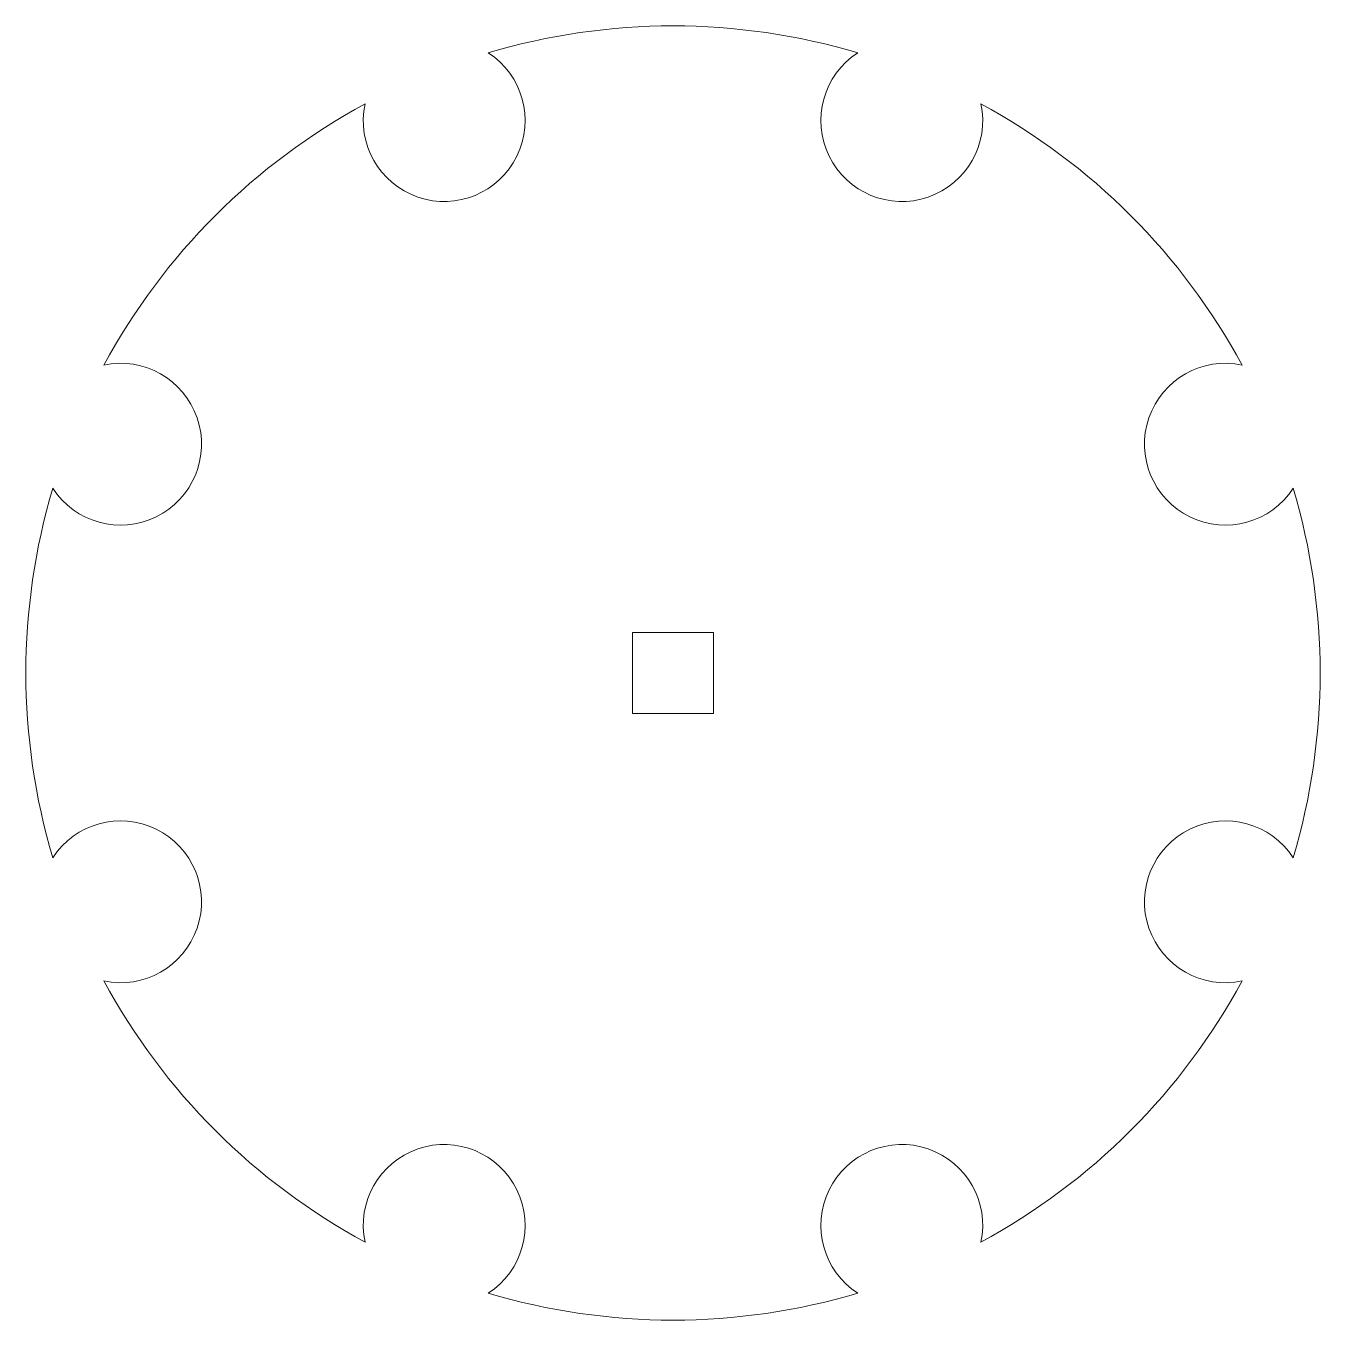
# Model space of a CAD drawing. Header units: inches. Extents: x -1 to 1, y -1 to 1.
import ezdxf

# ---------------------------------------------------------------- set-up
doc = ezdxf.new("R2010")
doc.units = ezdxf.units.IN
doc.layers.get('0').update_dxf_attribs({"linetype": 'CONTINUOUS', "lineweight": 0})

msp = doc.modelspace()

# ---------------------------------------------------------------- linework, layer by layer
for p, q in [((0.0625, 0.0625), (-0.0625, 0.0625)), ((-0.0625, 0.0625), (-0.0625, -0.0625)), ((0.0625, -0.0625), (0.0625, 0.0625)), ((0.0625, -0.0625), (-0.0625, -0.0625))]:
    msp.add_line(p, q)
for centre, radius, start, end in [((0, 0), 1, 73.4129, 106.5871), ((-0.3536, 0.8536), 0.125, 168.0004, 56.9996), ((0.3536, 0.8536), 0.125, 123.0004, 11.9996), ((0, 0), 1, 118.4129, 151.5871), ((0, 0), 1, 28.4129, 61.5871), ((-0.8536, 0.3536), 0.125, 213.0004, 101.9996), ((0.8536, 0.3536), 0.125, 78.0004, 326.9996), ((0, 0), 1, 163.4129, 196.5871), ((0, 0), 1, 343.4129, 16.5871), ((-0.8536, -0.3536), 0.125, 258.0004, 146.9996), ((0.8536, -0.3536), 0.125, 33.0004, 281.9996), ((0, 0), 1, 208.4129, 241.5871), ((0, 0), 1, 298.4129, 331.5871), ((-0.3536, -0.8536), 0.125, 303.0004, 191.9996), ((0.3536, -0.8536), 0.125, 348.0004, 236.9996), ((0, 0), 1, 253.4129, 286.5871)]:
    msp.add_arc(centre, radius, start, end)

doc.saveas('drawing.dxf')
